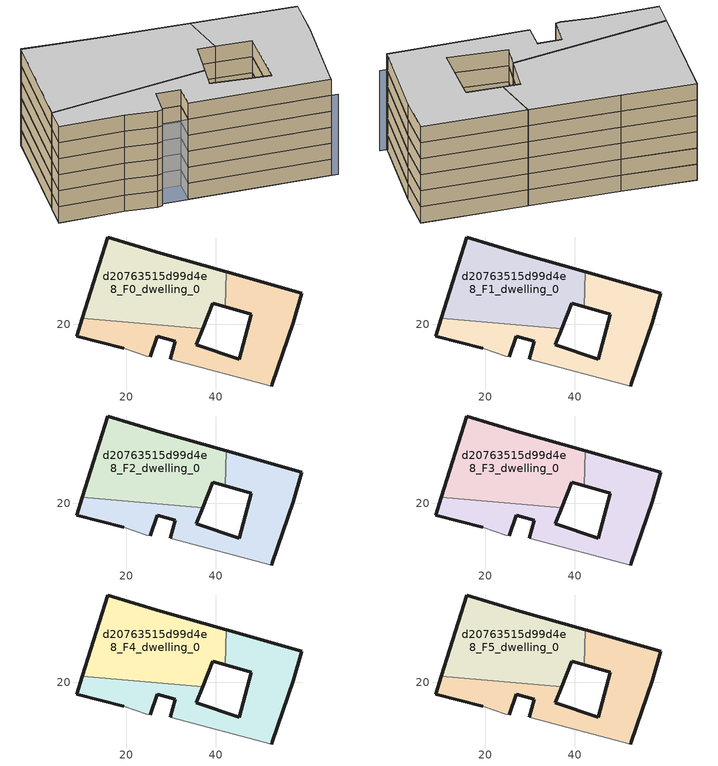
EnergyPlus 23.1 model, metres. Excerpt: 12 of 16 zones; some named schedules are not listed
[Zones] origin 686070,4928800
d20763515d99d4e8_F0_dwelling_0
 floor ground (EU_floor_Construction): 42.16,23.87 42.32,31.71 27.76,35.85 15.87,39.47 10.21,21.37 37.07,18.95 39.3,24.71 z0
 wall outside (EU_wall_Construction): 42.16,23.87 39.3,24.71 37.07,18.95 / 10.21,21.37 15.87,39.47 27.76,35.85 42.32,31.71 z0:3
 wall to d20763515d99d4e8_F0_dwelling_1 (EU_wall_Construction): 42.32,31.71 42.16,23.87 / 37.07,18.95 10.21,21.37 z0:3
d20763515d99d4e8_F0_dwelling_1
 floor ground (EU_floor_Construction): 52.65,6.67 57.39,20.33 59.27,26.89 42.32,31.71 42.16,23.87 47.95,22.16 45.22,12.13 35.7,15.39 37.07,18.95 10.21,21.37 8.93,17.27 19.43,14.62 24.56,12.83 25.37,12.76 26.92,17.25 30.92,16.2 29.8,12.2 52.55,6.18 z0
 wall outside (EU_wall_Construction): 19.43,14.62 8.93,17.27 10.21,21.37 / 37.07,18.95 35.7,15.39 45.22,12.13 47.95,22.16 42.16,23.87 / 42.32,31.71 59.27,26.89 57.39,20.33 52.65,6.67 52.55,6.18 / 29.8,12.2 30.92,16.2 26.92,17.25 25.37,12.76 z0:3
 wall adiabatic (EU_wall_Construction): 25.37,12.76 24.56,12.83 19.43,14.62 / 52.55,6.18 29.8,12.2 z0:3
d20763515d99d4e8_F1_dwelling_0
 floor to d20763515d99d4e8_F0_dwelling_0 (EU_floor_Construction): 42.16,23.87 42.32,31.71 27.76,35.85 15.87,39.47 10.21,21.37 37.07,18.95 39.3,24.71 z3
 wall outside (EU_wall_Construction): 42.16,23.87 39.3,24.71 37.07,18.95 / 10.21,21.37 15.87,39.47 27.76,35.85 42.32,31.71 z3:6
 wall to d20763515d99d4e8_F1_dwelling_1 (EU_wall_Construction): 42.32,31.71 42.16,23.87 / 37.07,18.95 10.21,21.37 z3:6
d20763515d99d4e8_F1_dwelling_1
 floor to d20763515d99d4e8_F0_dwelling_1 (EU_floor_Construction): 52.65,6.67 57.39,20.33 59.27,26.89 42.32,31.71 42.16,23.87 47.95,22.16 45.22,12.13 35.7,15.39 37.07,18.95 10.21,21.37 8.93,17.27 19.43,14.62 24.56,12.83 25.37,12.76 26.92,17.25 30.92,16.2 29.8,12.2 52.55,6.18 z3
 wall outside (EU_wall_Construction): 19.43,14.62 8.93,17.27 10.21,21.37 / 37.07,18.95 35.7,15.39 45.22,12.13 47.95,22.16 42.16,23.87 / 42.32,31.71 59.27,26.89 57.39,20.33 52.65,6.67 52.55,6.18 / 29.8,12.2 30.92,16.2 26.92,17.25 25.37,12.76 z3:6
 wall adiabatic (EU_wall_Construction): 25.37,12.76 24.56,12.83 19.43,14.62 / 52.55,6.18 29.8,12.2 z3:6
d20763515d99d4e8_F2_dwelling_0
 floor to d20763515d99d4e8_F1_dwelling_0 (EU_floor_Construction): 42.16,23.87 42.32,31.71 27.76,35.85 15.87,39.47 10.21,21.37 37.07,18.95 39.3,24.71 z6
 wall outside (EU_wall_Construction): 42.16,23.87 39.3,24.71 37.07,18.95 / 10.21,21.37 15.87,39.47 27.76,35.85 42.32,31.71 z6:9
 wall to d20763515d99d4e8_F2_dwelling_1 (EU_wall_Construction): 42.32,31.71 42.16,23.87 / 37.07,18.95 10.21,21.37 z6:9
d20763515d99d4e8_F2_dwelling_1
 floor to d20763515d99d4e8_F1_dwelling_1 (EU_floor_Construction): 52.65,6.67 57.39,20.33 59.27,26.89 42.32,31.71 42.16,23.87 47.95,22.16 45.22,12.13 35.7,15.39 37.07,18.95 10.21,21.37 8.93,17.27 19.43,14.62 24.56,12.83 25.37,12.76 26.92,17.25 30.92,16.2 29.8,12.2 52.55,6.18 z6
 wall outside (EU_wall_Construction): 19.43,14.62 8.93,17.27 10.21,21.37 / 37.07,18.95 35.7,15.39 45.22,12.13 47.95,22.16 42.16,23.87 / 42.32,31.71 59.27,26.89 57.39,20.33 52.65,6.67 52.55,6.18 / 29.8,12.2 30.92,16.2 26.92,17.25 25.37,12.76 z6:9
 wall adiabatic (EU_wall_Construction): 25.37,12.76 24.56,12.83 19.43,14.62 / 52.55,6.18 29.8,12.2 z6:9
d20763515d99d4e8_F3_dwelling_0
 floor to d20763515d99d4e8_F2_dwelling_0 (EU_floor_Construction): 42.16,23.87 42.32,31.71 27.76,35.85 15.87,39.47 10.21,21.37 37.07,18.95 39.3,24.71 z9
 wall outside (EU_wall_Construction): 42.16,23.87 39.3,24.71 37.07,18.95 / 10.21,21.37 15.87,39.47 27.76,35.85 42.32,31.71 z9:12
 wall to d20763515d99d4e8_F3_dwelling_1 (EU_wall_Construction): 42.32,31.71 42.16,23.87 / 37.07,18.95 10.21,21.37 z9:12
d20763515d99d4e8_F3_dwelling_1
 floor to d20763515d99d4e8_F2_dwelling_1 (EU_floor_Construction): 52.65,6.67 57.39,20.33 59.27,26.89 42.32,31.71 42.16,23.87 47.95,22.16 45.22,12.13 35.7,15.39 37.07,18.95 10.21,21.37 8.93,17.27 19.43,14.62 24.56,12.83 25.37,12.76 26.92,17.25 30.92,16.2 29.8,12.2 52.55,6.18 z9
 wall outside (EU_wall_Construction): 19.43,14.62 8.93,17.27 10.21,21.37 / 37.07,18.95 35.7,15.39 45.22,12.13 47.95,22.16 42.16,23.87 / 42.32,31.71 59.27,26.89 57.39,20.33 52.65,6.67 52.55,6.18 / 29.8,12.2 30.92,16.2 26.92,17.25 25.37,12.76 z9:12
 wall adiabatic (EU_wall_Construction): 25.37,12.76 24.56,12.83 19.43,14.62 / 52.55,6.18 29.8,12.2 z9:12
d20763515d99d4e8_F4_dwelling_0
 floor to d20763515d99d4e8_F3_dwelling_0 (EU_floor_Construction): 42.16,23.87 42.32,31.71 27.76,35.85 15.87,39.47 10.21,21.37 37.07,18.95 39.3,24.71 z12
 wall outside (EU_wall_Construction): 42.16,23.87 39.3,24.71 37.07,18.95 / 10.21,21.37 15.87,39.47 27.76,35.85 42.32,31.71 z12:15
 wall to d20763515d99d4e8_F4_dwelling_1 (EU_wall_Construction): 42.32,31.71 42.16,23.87 / 37.07,18.95 10.21,21.37 z12:15
d20763515d99d4e8_F4_dwelling_1
 floor to d20763515d99d4e8_F3_dwelling_1 (EU_floor_Construction): 52.65,6.67 57.39,20.33 59.27,26.89 42.32,31.71 42.16,23.87 47.95,22.16 45.22,12.13 35.7,15.39 37.07,18.95 10.21,21.37 8.93,17.27 19.43,14.62 24.56,12.83 25.37,12.76 26.92,17.25 30.92,16.2 29.8,12.2 52.55,6.18 z12
 wall outside (EU_wall_Construction): 19.43,14.62 8.93,17.27 10.21,21.37 / 37.07,18.95 35.7,15.39 45.22,12.13 47.95,22.16 42.16,23.87 / 42.32,31.71 59.27,26.89 57.39,20.33 52.65,6.67 52.55,6.18 / 29.8,12.2 30.92,16.2 26.92,17.25 25.37,12.76 z12:15
 wall adiabatic (EU_wall_Construction): 25.37,12.76 24.56,12.83 19.43,14.62 / 52.55,6.18 29.8,12.2 z12:15
d20763515d99d4e8_F5_dwelling_0
 floor to d20763515d99d4e8_F4_dwelling_0 (EU_floor_Construction): 42.16,23.87 42.32,31.71 27.76,35.85 15.87,39.47 10.21,21.37 37.07,18.95 39.3,24.71 z15
 wall outside (EU_wall_Construction): 42.16,23.87 39.3,24.71 37.07,18.95 / 10.21,21.37 15.87,39.47 27.76,35.85 42.32,31.71 z15:18
 wall to d20763515d99d4e8_F5_dwelling_1 (EU_wall_Construction): 42.32,31.71 42.16,23.87 / 37.07,18.95 10.21,21.37 z15:18
 ceiling to d20763515d99d4e8_F6_dwelling_0 (EU_floor_Construction): 42.32,31.71 42.16,23.87 39.3,24.71 37.07,18.95 10.21,21.37 15.87,39.47 27.76,35.85 z18
d20763515d99d4e8_F5_dwelling_1
 floor to d20763515d99d4e8_F4_dwelling_1 (EU_floor_Construction): 52.65,6.67 57.39,20.33 59.27,26.89 42.32,31.71 42.16,23.87 47.95,22.16 45.22,12.13 35.7,15.39 37.07,18.95 10.21,21.37 8.93,17.27 19.43,14.62 24.56,12.83 25.37,12.76 26.92,17.25 30.92,16.2 29.8,12.2 52.55,6.18 z15
 wall outside (EU_wall_Construction): 19.43,14.62 8.93,17.27 10.21,21.37 / 37.07,18.95 35.7,15.39 45.22,12.13 47.95,22.16 42.16,23.87 / 42.32,31.71 59.27,26.89 57.39,20.33 52.65,6.67 52.55,6.18 / 29.8,12.2 30.92,16.2 26.92,17.25 25.37,12.76 z15:18
 wall adiabatic (EU_wall_Construction): 25.37,12.76 24.56,12.83 19.43,14.62 / 52.55,6.18 29.8,12.2 z15:18
 ceiling to d20763515d99d4e8_F6_dwelling_1 (EU_floor_Construction): 59.27,26.89 57.39,20.33 52.65,6.67 52.55,6.18 29.8,12.2 30.92,16.2 26.92,17.25 25.37,12.76 24.56,12.83 19.43,14.62 8.93,17.27 10.21,21.37 37.07,18.95 35.7,15.39 45.22,12.13 47.95,22.16 42.16,23.87 42.32,31.71 z18
shading: 10.35,17.35 53.63,5.9 z0:15
[Building]
EU S2 Campaign: North Axis=0; Terrain=City; Solar Distribution=FullExterior
[Site:Location]
Bologna: Latitude=44.5; Longitude=11.25; Time Zone=1; Elevation=37
[SizingPeriod:WeatherFileDays]
AnnualSizingPeriod: Begin Month=1; Begin Day of Month=1; End Month=12; End Day of Month=31; Day of Week for Start Day=Monday; Use Weather File Daylight Saving Period=No; Use Weather File Rain and Snow Indicators=No
[MATERIAL]
EU_InternalMass_Material: Roughness=MediumRough; Thickness=0.1; Conductivity=1; Density=1800; Specific Heat=900; Thermal Absorptance=0.9; Solar Absorptance=0.7; Visible Absorptance=0.7
[MATERIAL:NOMASS] Roughness=MediumRough; Thermal Absorptance=0.9; Solar Absorptance=0.7; Visible Absorptance=0.7
Name | Thermal Resistance
EU_wall_NoMass | 0.905828
EU_floor_NoMass | 0.67114
[CONSTRUCTION]
EU_wall_Construction: EU_wall_NoMass
EU_floor_Construction: EU_floor_NoMass
EU_InternalMass_Construction: EU_InternalMass_Material
[ZONE] Type=1; Multiplier=1; Ceiling Height=autocalculate; Floor Area=autocalculate; Part of Total Floor Area=Yes
Name | Volume
d20763515d99d4e8_F0_dwelling_0; d20763515d99d4e8_F1_dwelling_0; d20763515d99d4e8_F2_dwelling_0; d20763515d99d4e8_F3_dwelling_0; d20763515d99d4e8_F4_dwelling_0; d20763515d99d4e8_F5_dwelling_0 | 1343.21
d20763515d99d4e8_F0_dwelling_1; d20763515d99d4e8_F1_dwelling_1; d20763515d99d4e8_F2_dwelling_1; d20763515d99d4e8_F3_dwelling_1; d20763515d99d4e8_F4_dwelling_1; d20763515d99d4e8_F5_dwelling_1 | 1343.18
[INTERNALMASS] Construction=EU_InternalMass_Construction
Name | Zone or ZoneList | Surface Area
d20763515d99d4e8_F0_dwelling_0_EU_InternalMass | d20763515d99d4e8_F0_dwelling_0 | 447.735
d20763515d99d4e8_F0_dwelling_1_EU_InternalMass | d20763515d99d4e8_F0_dwelling_1 | 447.725
d20763515d99d4e8_F1_dwelling_0_EU_InternalMass | d20763515d99d4e8_F1_dwelling_0 | 447.735
d20763515d99d4e8_F1_dwelling_1_EU_InternalMass | d20763515d99d4e8_F1_dwelling_1 | 447.725
d20763515d99d4e8_F2_dwelling_0_EU_InternalMass | d20763515d99d4e8_F2_dwelling_0 | 447.735
d20763515d99d4e8_F2_dwelling_1_EU_InternalMass | d20763515d99d4e8_F2_dwelling_1 | 447.725
d20763515d99d4e8_F3_dwelling_0_EU_InternalMass | d20763515d99d4e8_F3_dwelling_0 | 447.735
d20763515d99d4e8_F3_dwelling_1_EU_InternalMass | d20763515d99d4e8_F3_dwelling_1 | 447.725
d20763515d99d4e8_F4_dwelling_0_EU_InternalMass | d20763515d99d4e8_F4_dwelling_0 | 447.735
d20763515d99d4e8_F4_dwelling_1_EU_InternalMass | d20763515d99d4e8_F4_dwelling_1 | 447.725
d20763515d99d4e8_F5_dwelling_0_EU_InternalMass | d20763515d99d4e8_F5_dwelling_0 | 447.735
d20763515d99d4e8_F5_dwelling_1_EU_InternalMass | d20763515d99d4e8_F5_dwelling_1 | 447.725
[OTHEREQUIPMENT] Fuel Type=Electricity; Design Level Calculation Method=Watts/Area; Power per Zone Floor Area=1; Fraction Latent=0; Fraction Radiant=0; Fraction Lost=0; Carbon Dioxide Generation Rate=0; EndUse Subcategory=EU_Step8_InternalGains
Name | Zone or ZoneList or Space or SpaceList | Schedule
EU_Step8_InternalGain_d20763515d99d4e8_F0_dwelling_0_f000 | d20763515d99d4e8_F0_dwelling_0 | EU_Step8_GainSchedule_d20763515d99d4e8_F0_dwelling_0_f000
EU_Step8_InternalGain_d20763515d99d4e8_F0_dwelling_1_f000 | d20763515d99d4e8_F0_dwelling_1 | EU_Step8_GainSchedule_d20763515d99d4e8_F0_dwelling_1_f000
EU_Step8_InternalGain_d20763515d99d4e8_F1_dwelling_0_f000 | d20763515d99d4e8_F1_dwelling_0 | EU_Step8_GainSchedule_d20763515d99d4e8_F1_dwelling_0_f000
EU_Step8_InternalGain_d20763515d99d4e8_F1_dwelling_1_f000 | d20763515d99d4e8_F1_dwelling_1 | EU_Step8_GainSchedule_d20763515d99d4e8_F1_dwelling_1_f000
EU_Step8_InternalGain_d20763515d99d4e8_F2_dwelling_0_f000 | d20763515d99d4e8_F2_dwelling_0 | EU_Step8_GainSchedule_d20763515d99d4e8_F2_dwelling_0_f000
EU_Step8_InternalGain_d20763515d99d4e8_F2_dwelling_1_f000 | d20763515d99d4e8_F2_dwelling_1 | EU_Step8_GainSchedule_d20763515d99d4e8_F2_dwelling_1_f000
EU_Step8_InternalGain_d20763515d99d4e8_F3_dwelling_0_f000 | d20763515d99d4e8_F3_dwelling_0 | EU_Step8_GainSchedule_d20763515d99d4e8_F3_dwelling_0_f000
EU_Step8_InternalGain_d20763515d99d4e8_F3_dwelling_1_f000 | d20763515d99d4e8_F3_dwelling_1 | EU_Step8_GainSchedule_d20763515d99d4e8_F3_dwelling_1_f000
EU_Step8_InternalGain_d20763515d99d4e8_F4_dwelling_0_f000 | d20763515d99d4e8_F4_dwelling_0 | EU_Step8_GainSchedule_d20763515d99d4e8_F4_dwelling_0_f000
EU_Step8_InternalGain_d20763515d99d4e8_F4_dwelling_1_f000 | d20763515d99d4e8_F4_dwelling_1 | EU_Step8_GainSchedule_d20763515d99d4e8_F4_dwelling_1_f000
EU_Step8_InternalGain_d20763515d99d4e8_F5_dwelling_0_f000 | d20763515d99d4e8_F5_dwelling_0 | EU_Step8_GainSchedule_d20763515d99d4e8_F5_dwelling_0_f000
EU_Step8_InternalGain_d20763515d99d4e8_F5_dwelling_1_f000 | d20763515d99d4e8_F5_dwelling_1 | EU_Step8_GainSchedule_d20763515d99d4e8_F5_dwelling_1_f000
[ZONEVENTILATION:DESIGNFLOWRATE] Schedule=EU_AlwaysOn; Design Flow Rate Calculation Method=AirChanges/Hour; Air Changes per Hour=0.73129; Ventilation Type=Natural; Fan Pressure Rise=0; Fan Total Efficiency=1; Constant Term Coefficient=1; Temperature Term Coefficient=0; Velocity Term Coefficient=0; Velocity Squared Term Coefficient=0; Minimum Indoor Temperature=-100; Maximum Indoor Temperature=100; Delta Temperature=-100; Minimum Outdoor Temperature=-100; Maximum Outdoor Temperature=100; Maximum Wind Speed=40
Name | Zone or ZoneList or Space or SpaceList
EU_ConstantAir_d20763515d99d4e8_F0_dwelling_0 | d20763515d99d4e8_F0_dwelling_0
EU_ConstantAir_d20763515d99d4e8_F0_dwelling_1 | d20763515d99d4e8_F0_dwelling_1
EU_ConstantAir_d20763515d99d4e8_F1_dwelling_0 | d20763515d99d4e8_F1_dwelling_0
EU_ConstantAir_d20763515d99d4e8_F1_dwelling_1 | d20763515d99d4e8_F1_dwelling_1
EU_ConstantAir_d20763515d99d4e8_F2_dwelling_0 | d20763515d99d4e8_F2_dwelling_0
EU_ConstantAir_d20763515d99d4e8_F2_dwelling_1 | d20763515d99d4e8_F2_dwelling_1
EU_ConstantAir_d20763515d99d4e8_F3_dwelling_0 | d20763515d99d4e8_F3_dwelling_0
EU_ConstantAir_d20763515d99d4e8_F3_dwelling_1 | d20763515d99d4e8_F3_dwelling_1
EU_ConstantAir_d20763515d99d4e8_F4_dwelling_0 | d20763515d99d4e8_F4_dwelling_0
EU_ConstantAir_d20763515d99d4e8_F4_dwelling_1 | d20763515d99d4e8_F4_dwelling_1
EU_ConstantAir_d20763515d99d4e8_F5_dwelling_0 | d20763515d99d4e8_F5_dwelling_0
EU_ConstantAir_d20763515d99d4e8_F5_dwelling_1 | d20763515d99d4e8_F5_dwelling_1
[HVACTEMPLATE:THERMOSTAT] Constant Heating Setpoint=20; Constant Cooling Setpoint=50
EU_HeatOnly_d20763515d99d4e8_F0_dwelling_0; EU_HeatOnly_d20763515d99d4e8_F0_dwelling_1; EU_HeatOnly_d20763515d99d4e8_F1_dwelling_0; EU_HeatOnly_d20763515d99d4e8_F1_dwelling_1; EU_HeatOnly_d20763515d99d4e8_F2_dwelling_0; EU_HeatOnly_d20763515d99d4e8_F2_dwelling_1; EU_HeatOnly_d20763515d99d4e8_F3_dwelling_0; EU_HeatOnly_d20763515d99d4e8_F3_dwelling_1; EU_HeatOnly_d20763515d99d4e8_F4_dwelling_0; EU_HeatOnly_d20763515d99d4e8_F4_dwelling_1; EU_HeatOnly_d20763515d99d4e8_F5_dwelling_0; EU_HeatOnly_d20763515d99d4e8_F5_dwelling_1; EU_HeatOnly_d20763515d99d4e8_F6_dwelling_0; EU_HeatOnly_d20763515d99d4e8_F6_dwelling_1; EU_HeatOnly_d20763515d99d4e8_F7_dwelling_0; EU_HeatOnly_d20763515d99d4e8_F7_dwelling_1
[HVACTEMPLATE:ZONE:IDEALLOADSAIRSYSTEM] System Availability Schedule=EU_AlwaysOn; Maximum Heating Supply Air Temperature=50; Minimum Cooling Supply Air Temperature=13; Maximum Heating Supply Air Humidity Ratio=0.0156; Minimum Cooling Supply Air Humidity Ratio=0.0077; Heating Limit=NoLimit; Cooling Limit=NoLimit; Heating Availability Schedule=EU_AlwaysOn; Cooling Availability Schedule=EU_CoolingOff; Dehumidification Control Type=ConstantSensibleHeatRatio; Cooling Sensible Heat Ratio=0.7; Dehumidification Setpoint=60; Humidification Control Type=None; Humidification Setpoint=30; Outdoor Air Method=None; Outdoor Air Flow Rate per Person=0.00944; Outdoor Air Flow Rate per Zone Floor Area=0; Outdoor Air Flow Rate per Zone=0; Demand Controlled Ventilation Type=None; Outdoor Air Economizer Type=NoEconomizer; Heat Recovery Type=None; Sensible Heat Recovery Effectiveness=0.7; Latent Heat Recovery Effectiveness=0.65
Name | Template Thermostat
d20763515d99d4e8_F0_dwelling_0 | EU_HeatOnly_d20763515d99d4e8_F0_dwelling_0
d20763515d99d4e8_F0_dwelling_1 | EU_HeatOnly_d20763515d99d4e8_F0_dwelling_1
d20763515d99d4e8_F1_dwelling_0 | EU_HeatOnly_d20763515d99d4e8_F1_dwelling_0
d20763515d99d4e8_F1_dwelling_1 | EU_HeatOnly_d20763515d99d4e8_F1_dwelling_1
d20763515d99d4e8_F2_dwelling_0 | EU_HeatOnly_d20763515d99d4e8_F2_dwelling_0
d20763515d99d4e8_F2_dwelling_1 | EU_HeatOnly_d20763515d99d4e8_F2_dwelling_1
d20763515d99d4e8_F3_dwelling_0 | EU_HeatOnly_d20763515d99d4e8_F3_dwelling_0
d20763515d99d4e8_F3_dwelling_1 | EU_HeatOnly_d20763515d99d4e8_F3_dwelling_1
d20763515d99d4e8_F4_dwelling_0 | EU_HeatOnly_d20763515d99d4e8_F4_dwelling_0
d20763515d99d4e8_F4_dwelling_1 | EU_HeatOnly_d20763515d99d4e8_F4_dwelling_1
d20763515d99d4e8_F5_dwelling_0 | EU_HeatOnly_d20763515d99d4e8_F5_dwelling_0
d20763515d99d4e8_F5_dwelling_1 | EU_HeatOnly_d20763515d99d4e8_F5_dwelling_1
[SIZING:ZONE] Zone Cooling Design Supply Air Temperature Input Method=SupplyAirTemperature; Zone Cooling Design Supply Air Temperature=13; Zone Heating Design Supply Air Temperature Input Method=SupplyAirTemperature; Zone Heating Design Supply Air Temperature=50; Zone Cooling Design Supply Air Humidity Ratio=0.008; Zone Heating Design Supply Air Humidity Ratio=0.008; Cooling Design Air Flow Method=DesignDay; Cooling Design Air Flow Rate=0; Cooling Minimum Air Flow per Zone Floor Area=0.000762; Cooling Minimum Air Flow=0; Cooling Minimum Air Flow Fraction=0.2; Heating Design Air Flow Method=DesignDay; Heating Design Air Flow Rate=0; Heating Maximum Air Flow per Zone Floor Area=0.002032; Heating Maximum Air Flow=0.141576; Heating Maximum Air Flow Fraction=0.3; Account for Dedicated Outdoor Air System=No; Dedicated Outdoor Air System Control Strategy=NeutralSupplyAir; Dedicated Outdoor Air Low Setpoint Temperature for Design=autosize; Dedicated Outdoor Air High Setpoint Temperature for Design=autosize; Zone Load Sizing Method=Sensible Load Only No Latent Load; Zone Latent Cooling Design Supply Air Humidity Ratio Input Method=HumidityRatioDifference; Zone Cooling Design Supply Air Humidity Ratio Difference=0.005; Zone Latent Heating Design Supply Air Humidity Ratio Input Method=HumidityRatioDifference; Zone Humidification Design Supply Air Humidity Ratio Difference=0.005
d20763515d99d4e8_F0_dwelling_0; d20763515d99d4e8_F0_dwelling_1; d20763515d99d4e8_F1_dwelling_0; d20763515d99d4e8_F1_dwelling_1; d20763515d99d4e8_F2_dwelling_0; d20763515d99d4e8_F2_dwelling_1; d20763515d99d4e8_F3_dwelling_0; d20763515d99d4e8_F3_dwelling_1; d20763515d99d4e8_F4_dwelling_0; d20763515d99d4e8_F4_dwelling_1; d20763515d99d4e8_F5_dwelling_0; d20763515d99d4e8_F5_dwelling_1
[SCHEDULE:FILE] Column Number=1; Rows to Skip at Top=0; Number of Hours of Data=8760; Column Separator=Comma; Interpolate to Timestep=No; Minutes per Item=60; Adjust Schedule for Daylight Savings=Yes
Name | File
EU_Step8_GainSchedule_d20763515d99d4e8_F0_dwelling_0_f000 | ../../schedules/d20763515d99d4e8/d20763515d99d4e8_F0_dwelling_0_f000_gain.csv
EU_Step8_GainSchedule_d20763515d99d4e8_F0_dwelling_1_f000 | ../../schedules/d20763515d99d4e8/d20763515d99d4e8_F0_dwelling_1_f000_gain.csv
EU_Step8_GainSchedule_d20763515d99d4e8_F1_dwelling_0_f000 | ../../schedules/d20763515d99d4e8/d20763515d99d4e8_F1_dwelling_0_f000_gain.csv
EU_Step8_GainSchedule_d20763515d99d4e8_F1_dwelling_1_f000 | ../../schedules/d20763515d99d4e8/d20763515d99d4e8_F1_dwelling_1_f000_gain.csv
EU_Step8_GainSchedule_d20763515d99d4e8_F2_dwelling_0_f000 | ../../schedules/d20763515d99d4e8/d20763515d99d4e8_F2_dwelling_0_f000_gain.csv
EU_Step8_GainSchedule_d20763515d99d4e8_F2_dwelling_1_f000 | ../../schedules/d20763515d99d4e8/d20763515d99d4e8_F2_dwelling_1_f000_gain.csv
EU_Step8_GainSchedule_d20763515d99d4e8_F3_dwelling_0_f000 | ../../schedules/d20763515d99d4e8/d20763515d99d4e8_F3_dwelling_0_f000_gain.csv
EU_Step8_GainSchedule_d20763515d99d4e8_F3_dwelling_1_f000 | ../../schedules/d20763515d99d4e8/d20763515d99d4e8_F3_dwelling_1_f000_gain.csv
EU_Step8_GainSchedule_d20763515d99d4e8_F4_dwelling_0_f000 | ../../schedules/d20763515d99d4e8/d20763515d99d4e8_F4_dwelling_0_f000_gain.csv
EU_Step8_GainSchedule_d20763515d99d4e8_F4_dwelling_1_f000 | ../../schedules/d20763515d99d4e8/d20763515d99d4e8_F4_dwelling_1_f000_gain.csv
EU_Step8_GainSchedule_d20763515d99d4e8_F5_dwelling_0_f000 | ../../schedules/d20763515d99d4e8/d20763515d99d4e8_F5_dwelling_0_f000_gain.csv
EU_Step8_GainSchedule_d20763515d99d4e8_F5_dwelling_1_f000 | ../../schedules/d20763515d99d4e8/d20763515d99d4e8_F5_dwelling_1_f000_gain.csv
